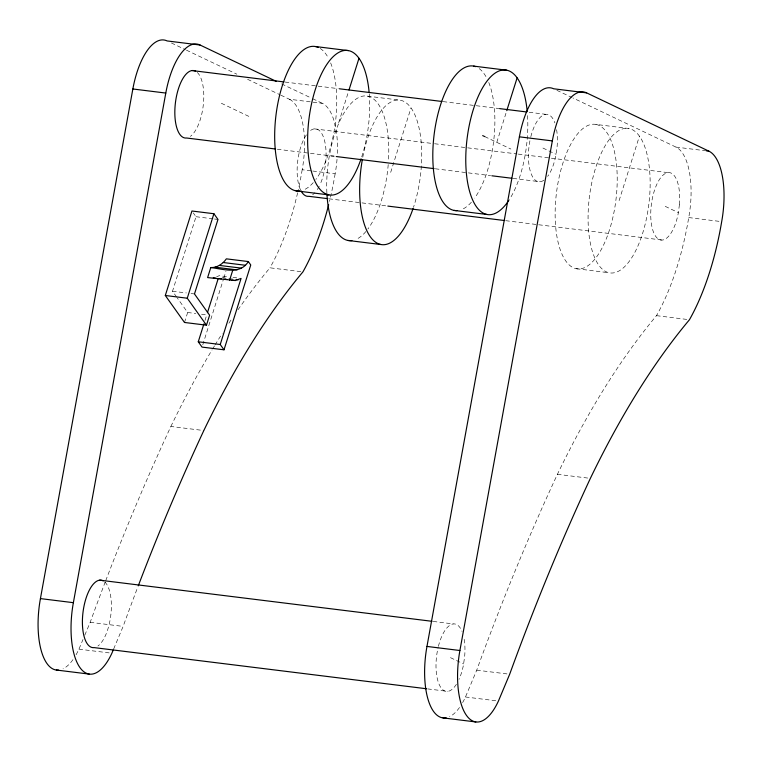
<?xml version="1.0" encoding="UTF-8"?>
<svg xmlns="http://www.w3.org/2000/svg" width="762" height="762" viewBox="0 0 762 762"><rect width="100%" height="100%" fill="white"/><g stroke="black" fill="none" stroke-linecap="round" stroke-linejoin="round"><path stroke-width="0.57" stroke-dasharray="3.81 2.86" d="M176.641 297.037L172.517 291.236L196.005 216.722L193.3 212.912M184.509 322.469L187.652 312.496L177.336 297.999M204.978 320.497L206.75 314.897M202.759 344.824L223.447 279.216M223.799 278.092L225.943 271.301M338.661 122.758L348.644 91.097M390.677 172.374L411.004 107.928M496.795 142.332L506.416 111.804M619.096 200.644L639.413 136.198M76.057 654.787A60.693 24.946 -82.9 0 0 78.934 649.157L82.991 639.499M84.782 635.203L90.183 622.325A1554.975 639.242 -82.9 0 1 105.308 581.777M113.681 648.938L123.13 626.402A1554.975 639.242 -82.9 0 1 137.846 586.911M462.601 702.621A60.693 24.946 -82.9 0 0 465.477 696.992L476.726 670.169A1554.975 639.242 -82.9 0 1 557.413 474.307A809.549 332.803 -82.9 0 1 656.511 315.659A167.23 68.751 -82.9 0 0 688.734 217.57A60.693 24.946 -82.9 0 0 675.961 147.095L572.967 97.984M216.408 277.044L219.113 275.682L228.362 276.825M285.169 82.067L316.992 86.011M318.173 86.154L338.204 88.63M443.113 101.613L499.682 108.623M529.152 112.262L545.649 114.31M367.532 96.155L400.479 100.232M595.951 124.425A72.828 29.937 -82.9 0 1 606.752 237.63A72.828 29.937 -82.9 0 1 555.755 227.648A72.828 29.937 -82.9 0 1 595.951 124.425L628.888 128.502A72.828 29.937 -82.9 0 1 639.689 241.706A72.828 29.937 -82.9 0 1 588.693 231.724A72.828 29.937 -82.9 0 1 628.888 128.502M280.835 95.164L289.417 99.26L322.364 103.337A60.693 24.946 -82.9 0 1 337.271 155.686M675.961 147.095L706.555 150.886M314.354 128.864L433.397 143.599M434.578 143.742L517.084 153.953M518.265 154.095L667.95 172.622M277.33 149.238L331.546 155.943M435.273 168.783L490.671 175.641M513.064 178.413L540.172 181.766M289.417 99.26A60.693 24.946 -82.9 0 1 302.19 169.726L311.601 170.898M312.782 171.04L335.137 173.803A60.693 24.946 -82.9 0 0 337.118 158.086M688.734 217.57L721.681 221.647M328.917 198.796L386.667 205.95M505.711 220.685L537.534 224.619M538.715 224.761L662.473 240.078M196.005 216.722L213.35 218.865M214.503 219.008L217.97 219.437M576.348 268.71L609.295 272.786M238.001 309.782A809.549 332.803 -82.9 0 1 269.967 267.814L302.914 271.901M656.511 315.659L689.448 319.735M232.982 277.397L237.611 277.968M222.19 277.759L232.591 279.044M172.517 291.236L186.385 292.951M191.005 293.532L194.481 293.961M187.652 312.496L195.748 313.496M201.53 314.22L206.15 314.792M105.708 580.72A1554.975 639.242 -82.9 0 1 170.879 426.463L203.816 430.54M557.413 474.307L590.359 478.384M433.187 621.44L453.228 623.926M90.183 622.325L123.13 626.402M476.726 670.169L509.673 674.246M427.711 688.905L447.742 691.382M78.934 649.157L110.7 653.082M465.477 696.992L497.243 700.926M556.879 90.316L571.9 97.479M542.915 148.038L556.05 154.295M665.216 206.35L678.351 212.617M484.765 136.598L510.902 149.057M281.597 83.896L311.639 98.222M312.706 98.727L322.364 103.337M171.412 42.986L185.357 49.635M186.433 50.149L236.849 74.19M247.583 79.305L279.768 94.65M221.323 103.251L249.545 116.71M450.485 657.654L463.62 663.912M310.582 130.454A33.985 13.973 -82.9 0 1 325.298 144.228A33.985 13.973 -82.9 0 1 319.735 185.214M319.202 186.28A33.985 13.973 -82.9 0 1 316.354 190.938M314.897 192.7A33.985 13.973 -82.9 0 1 312.649 194.72M300.533 189.89A33.985 13.973 -82.9 0 1 306.876 134.245M362.769 157.248A72.828 29.937 -82.9 0 1 408.184 104.585A72.828 29.937 -82.9 0 1 413.461 207.397M326.879 192.824A72.828 29.937 -82.9 0 1 358.311 97.717A72.828 29.937 -82.9 0 1 388.458 161.049M388.21 164.592A72.828 29.937 -82.9 0 1 367.884 229.038M365.95 231.486A72.828 29.937 -82.9 0 1 355.892 239.478M197.291 72.447A33.985 13.973 -82.9 0 1 203.321 104.756A33.985 13.973 -82.9 0 1 190.348 136.408M530.828 136.731A33.985 13.973 -82.9 0 1 554.907 122.968M556.593 129.673A33.985 13.973 -82.9 0 1 557.136 146.304L555.936 155.096A33.985 13.973 -82.9 0 1 547.649 176.384M543.944 180.165A33.985 13.973 -82.9 0 1 530.533 171.974A33.985 13.973 -82.9 0 1 530.571 137.779M320.183 48.444A72.828 29.937 -82.9 0 1 328.374 58.036M330.632 62.894A72.828 29.937 -82.9 0 1 315.868 179.422M313.268 182.623A72.828 29.937 -82.9 0 1 303.876 189.852M369.246 93.831A72.828 29.937 -82.9 0 1 361.436 157.772M479.203 68.618A72.828 29.937 -82.9 0 1 486.508 77.6M488.766 82.458A72.828 29.937 -82.9 0 1 474.631 198.12M471.402 202.187A72.828 29.937 -82.9 0 1 462.001 209.426M527.533 115.586A72.828 29.937 -82.9 0 1 509.464 199.406M302.19 169.726A167.23 68.751 -82.9 0 1 297.875 191.681M297.609 192.815A167.23 68.751 -82.9 0 1 269.967 267.814M170.879 426.463A809.549 332.803 -82.9 0 1 212.122 349.796M212.712 348.825A809.549 332.803 -82.9 0 1 214.474 345.919M215.065 344.957A809.549 332.803 -82.9 0 1 222.171 333.575M228.886 323.221A809.549 332.803 -82.9 0 1 232.124 318.364M72.971 659.644A60.693 24.946 -82.9 0 1 63.017 668.855M335.137 173.803A167.23 68.751 -82.9 0 1 329.489 201.406M459.515 707.479A60.693 24.946 -82.9 0 1 449.551 716.69M104.861 582.063A33.985 13.973 -82.9 0 1 110.9 614.372A33.985 13.973 -82.9 0 1 97.917 646.024M438.398 646.338A33.985 13.973 -82.9 0 1 462.039 631.431M464.172 639.289A33.985 13.973 -82.9 0 1 464.706 655.92L463.506 664.712A33.985 13.973 -82.9 0 1 459.038 679.333M456.39 684.295A33.985 13.973 -82.9 0 1 439.598 685.362A33.985 13.973 -82.9 0 1 438.14 647.395M679.437 204.626L678.237 213.417A33.985 13.973 -82.9 0 1 653.977 233.305A33.985 13.973 -82.9 0 1 661.692 176.517A33.985 13.973 -82.9 0 1 679.437 204.626"/><path stroke-width="1.14" d="M58.541 670.093A60.693 24.946 -82.9 0 1 40.424 598.599L132.855 88.983A60.693 24.946 -82.9 0 1 167.116 40.938L200.063 45.015L276.235 81.334M113.233 650.015L111.881 653.234A60.693 24.946 -82.9 0 1 80.42 668.226A60.693 24.946 -82.9 0 1 73.371 602.675L165.792 93.059A60.693 24.946 -82.9 0 1 200.063 45.015M446.189 717.794A60.693 24.946 -82.9 0 1 426.968 646.433L519.389 136.827A60.693 24.946 -82.9 0 1 553.66 88.783L586.607 92.859L708.908 151.171A60.693 24.946 -82.9 0 1 721.681 221.647A167.23 68.751 -82.9 0 1 689.448 319.735A809.549 332.803 -82.9 0 0 590.359 478.384A1554.975 639.242 -82.9 0 0 509.673 674.246L498.424 701.069A60.693 24.946 -82.9 0 1 466.963 716.061A60.693 24.946 -82.9 0 1 459.905 650.51L552.336 140.903A60.693 24.946 -82.9 0 1 586.607 92.859M165.306 295.494L191.938 211.007L213.903 213.731L217.97 219.437L194.481 293.961L209.617 315.22L206.473 325.183L184.509 322.469L165.306 295.494L187.261 298.218L206.473 325.183M187.261 298.218L213.903 213.731M210.779 267.557L207.616 277.587L235.248 280.53L241.078 278.397L220.237 344.5L224.009 349.806L250.755 264.976L248.326 261.557L226.362 258.842C222.837 263.89 217.16 267.862 210.779 267.557C223.114 269.034 240.278 275.034 248.326 261.557M224.009 349.806L202.044 347.091L198.272 341.786L203.921 323.86M207.455 312.658L218.056 279.044M229.581 280.302L232.743 270.281M348.996 89.973L358.978 58.312M506.768 110.671L517.112 77.886M315.516 46.539L348.463 50.616M473.65 66.113L506.587 70.19M192.053 70.542L283.988 81.925M339.385 88.783L441.931 101.47M499.682 108.623L526.79 111.976M706.555 150.886L708.908 151.171M132.855 88.983L165.792 93.059M519.389 136.827L552.336 140.903M274.977 148.942L186.576 138.008A33.985 13.973 -82.9 0 1 175.574 101.584A33.985 13.973 -82.9 0 1 195.644 71.247M331.546 155.943L333.908 156.239M336.261 156.534L434.092 168.64M491.852 175.784L511.883 178.27M295.923 190.824L328.86 194.901M454.047 210.398L486.994 214.474M327.736 198.653L308.877 196.32A33.985 13.973 -82.9 0 1 301.047 190.9M387.848 206.092L504.53 220.532M347.939 240.44L380.886 244.516M223.276 262.528L245.24 265.243M219.446 265.424L241.402 268.138M215.179 267.205L237.134 269.919M236.058 279.473L238.373 279.759M213.284 277.806L215.598 278.092M219.065 278.521L221.371 278.806M224.847 279.235L227.152 279.521M231.781 280.102L235.248 280.53M198.272 341.786L220.237 344.5M99.622 580.158L432.006 621.297M40.424 598.599L73.371 602.675M426.968 646.433L459.905 650.51M426.53 688.753L94.145 647.614A33.985 13.973 -82.9 0 1 83.144 611.2A33.985 13.973 -82.9 0 1 103.213 580.863M56.359 670.027L89.297 674.103M442.893 717.871L475.84 721.947M482.679 135.598L484.765 136.598M413.109 208.426A72.828 29.937 -82.9 0 1 373.39 240.373A72.828 29.937 -82.9 0 1 362.341 159.572M351.863 240.573A72.828 29.937 -82.9 0 1 326.936 193.939M361.083 158.81A72.828 29.937 -82.9 0 1 313.153 177.013A72.828 29.937 -82.9 0 1 326.46 64.961A72.828 29.937 -82.9 0 1 369.056 91.678M299.847 190.957A72.828 29.937 -82.9 0 1 276.12 114.1A72.828 29.937 -82.9 0 1 318.354 47.454M508.835 200.368A72.828 29.937 -82.9 0 1 467.468 181.68A72.828 29.937 -82.9 0 1 488.585 79.143A72.828 29.937 -82.9 0 1 527.19 111.242M456.981 210.607A72.828 29.937 -82.9 0 1 434.245 133.674A72.828 29.937 -82.9 0 1 475.555 66.637M138.246 585.854A1554.975 639.242 -82.9 0 1 203.816 430.54A809.549 332.803 -82.9 0 1 302.914 271.901A167.23 68.751 -82.9 0 0 328.651 204.768"/></g></svg>
